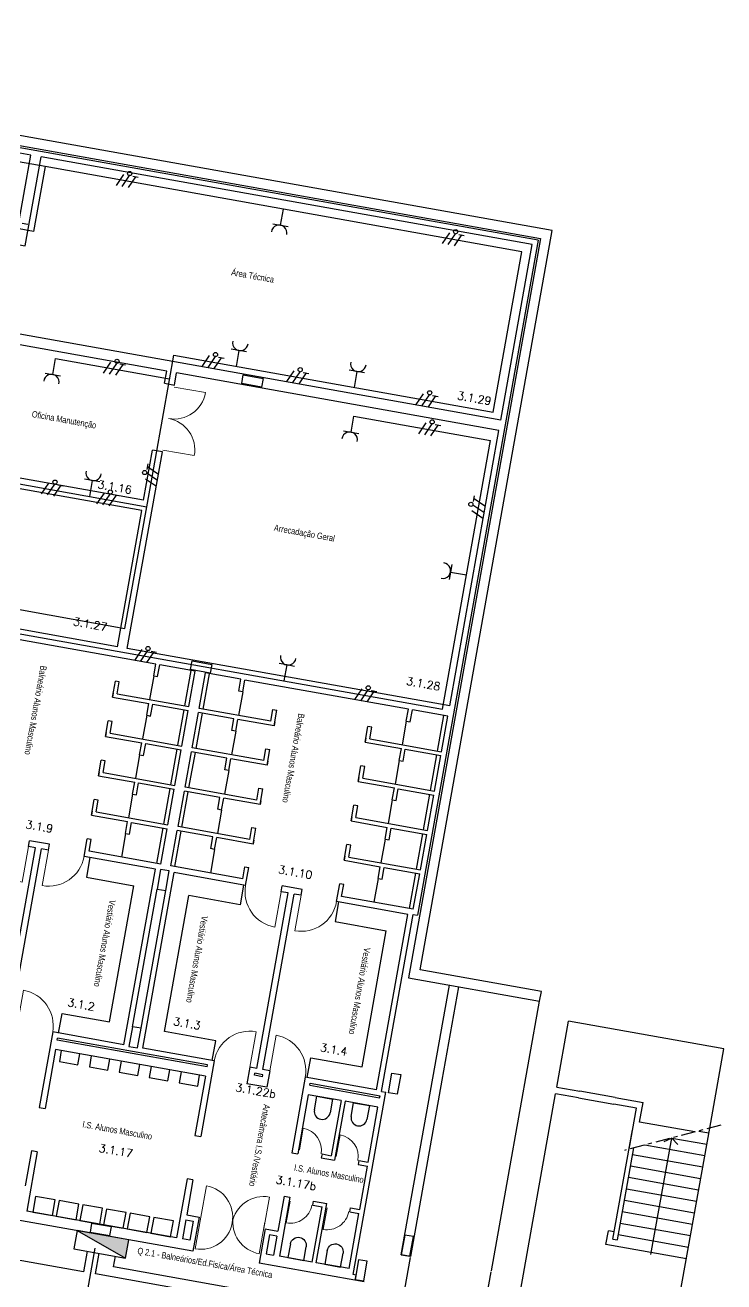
# Model space of a CAD drawing. Header units: millimetres. Extents: x -91023 to -90865, y -106382 to -106247.
# Drawn here: x -90969.31 to -90951.86, y -106278.87 to -106247.46 of the extents above; entities that cross this region are included whole.
import ezdxf

# ---------------------------------------------------------------- set-up
doc = ezdxf.new("R2010")
doc.units = ezdxf.units.MM
doc.header["$MEASUREMENT"] = 0
doc.linetypes.add('ACAD_ISO10W100', pattern=[18, 12, -3, 0, -3])
doc.layers.get('0').update_dxf_attribs({"color": 152, "lineweight": 0})
doc.layers.add('0-CIVIL', color=8, linetype='Continuous', lineweight=0)
doc.layers.add('LEGENDA', color=7, linetype='Continuous', lineweight=0)
for name, color, linetype in [('Desenho base', 7, 'Continuous'), ('Quadros', 90, 'Continuous'), ('Tomadas', 1, 'Continuous')]:
    doc.layers.add(name, color=color, linetype=linetype)
doc.styles.add('Legenda cotas', font='ARIALN.TTF', dxfattribs={"height": 0.16})
doc.styles.get("Standard").update_dxf_attribs({"font": 'simplex.shx'})

# ---------------------------------------------------------------- blocks, each defined once
blk = doc.blocks.new('LAVATORIO')
for p, q in [((-0.25, 0), (0.25, 0)), ((-0.25, -0.4), (-0.25, 0)), ((0.25, 0), (0.25, -0.4)), ((0.25, -0.4), (-0.25, -0.4))]:
    blk.add_line(p, q)
blk = doc.blocks.new('SANITA')
for p, q in [((-0.2, 0), (-0.2, 0.35)), ((0, 0.55), (0, 0.55)), ((0.2, 0.35), (0.2, 0)), ((0.2, 0), (-0.2, 0))]:
    blk.add_line(p, q)
for start, end in [(90, 180), (0, 90)]:
    blk.add_arc((0, 0.35), 0.2, start, end)
blk = doc.blocks.new('URINOL')
for p, q in [((-0.235, 0), (0.235, 0)), ((-0.235, -0.275), (-0.235, 0)), ((0.235, 0), (0.235, -0.275)), ((0.235, -0.275), (-0.235, -0.275))]:
    blk.add_line(p, q)
blk = doc.blocks.new('Bloco Porta')
at = {"layer": '0-CIVIL'}
blk.add_lwpolyline([(0, 0), (1, 0)], dxfattribs=at)
blk.add_arc((0, 0), 1, 0, 90, dxfattribs=at)

msp = doc.modelspace()

# ---------------------------------------------------------------- hatches: boundary and pattern name
at = {"layer": 'Quadros'}
h = msp.add_hatch(color=256, dxfattribs=at)
h.dxf.hatch_style = 1
h.paths.add_polyline_path([(-90966.723, -106277.821), (-90968.014, -106277.59), (-90966.804, -106278.275)])

# ---------------------------------------------------------------- linework, layer by layer
at = {"layer": 'Desenho base'}
for p, q in [((-90956.499, -106252.834), (-90972.284, -106250.015)), ((-90969.172, -106250.703), (-90972.179, -106250.165)), ((-90969.523, -106252.671), (-90969.172, -106250.703)), ((-90969.313, -106252.973), (-90968.916, -106250.748)), ((-90956.65, -106252.939), (-90968.916, -106250.748)), ((-90971.452, -106252.591), (-90969.313, -106252.973)), ((-90956.499, -106252.834), (-90959.512, -106269.707)), ((-90957.434, -106257.33), (-90956.65, -106252.939)), ((-90957.434, -106257.33), (-90971.132, -106254.883)), ((-90965.778, -106256.103), (-90970.617, -106255.239)), ((-90965.833, -106256.408), (-90965.778, -106256.103)), ((-90965.587, -106256.452), (-90965.532, -106256.147)), ((-90957.48, -106257.586), (-90965.532, -106256.147)), ((-90965.833, -106256.408), (-90965.587, -106256.452)), ((-90958.71, -106264.476), (-90957.48, -106257.586)), ((-90966.763, -106263.038), (-90965.886, -106258.126)), ((-90966.355, -106259.332), (-90966.132, -106258.082)), ((-90965.886, -106258.126), (-90966.132, -106258.082)), ((-90966.355, -106259.332), (-90971.233, -106258.461)), ((-90966.401, -106259.588), (-90971.8, -106258.624)), ((-90967.009, -106262.994), (-90966.401, -106259.588)), ((-90967.009, -106262.994), (-90974.24, -106261.703)), ((-90966.051, -106263.43), (-90970.136, -106262.7)), ((-90958.71, -106264.476), (-90966.763, -106263.038)), ((-90966.103, -106263.725), (-90966.051, -106263.43)), ((-90966.005, -106263.742), (-90965.952, -106263.447)), ((-90965.066, -106263.605), (-90965.952, -106263.447)), ((-90966.103, -106263.725), (-90966.209, -106264.316)), ((-90966.103, -106263.725), (-90966.005, -106263.742)), ((-90965.323, -106264.474), (-90965.165, -106263.588)), ((-90965.224, -106264.491), (-90965.066, -106263.605)), ((-90964.968, -106264.537), (-90964.81, -106263.651)), ((-90964.87, -106264.555), (-90964.712, -106263.669)), ((-90963.924, -106263.809), (-90964.81, -106263.651)), ((-90963.977, -106264.105), (-90963.924, -106263.809)), ((-90967.132, -106264.252), (-90967.062, -106263.858)), ((-90966.963, -106263.876), (-90967.062, -106263.858)), ((-90967.016, -106264.171), (-90966.963, -106263.876)), ((-90963.879, -106264.122), (-90963.984, -106264.713)), ((-90963.879, -106264.122), (-90963.977, -106264.105)), ((-90963.879, -106264.122), (-90963.826, -106263.827)), ((-90959.74, -106264.557), (-90963.826, -106263.827)), ((-90967.114, -106264.154), (-90967.132, -106264.252)), ((-90967.132, -106264.252), (-90966.226, -106264.414)), ((-90967.016, -106264.171), (-90965.224, -106264.491)), ((-90966.279, -106264.709), (-90966.226, -106264.414)), ((-90966.181, -106264.727), (-90966.128, -106264.432)), ((-90966.128, -106264.432), (-90965.242, -106264.59)), ((-90966.279, -106264.709), (-90966.385, -106265.3)), ((-90966.279, -106264.709), (-90966.181, -106264.727)), ((-90965.499, -106265.458), (-90965.34, -106264.572)), ((-90965.4, -106265.476), (-90965.242, -106264.59)), ((-90965.144, -106265.522), (-90964.986, -106264.636)), ((-90965.046, -106265.539), (-90964.888, -106264.653)), ((-90964.1, -106264.794), (-90964.986, -106264.636)), ((-90963.177, -106264.857), (-90964.968, -106264.537)), ((-90963.177, -106264.857), (-90963.124, -106264.562)), ((-90963.124, -106264.562), (-90963.026, -106264.579)), ((-90963.096, -106264.973), (-90963.026, -106264.579)), ((-90959.793, -106264.852), (-90959.74, -106264.557)), ((-90959.695, -106264.869), (-90959.642, -106264.574)), ((-90958.756, -106264.732), (-90959.642, -106264.574)), ((-90959.013, -106265.601), (-90958.854, -106264.715)), ((-90958.914, -106265.618), (-90958.756, -106264.732)), ((-90967.308, -106265.237), (-90967.238, -106264.843)), ((-90967.139, -106264.86), (-90967.238, -106264.843)), ((-90967.192, -106265.156), (-90967.139, -106264.86)), ((-90964.153, -106265.089), (-90964.1, -106264.794)), ((-90964.054, -106265.107), (-90964.002, -106264.811)), ((-90963.096, -106264.973), (-90964.002, -106264.811)), ((-90963.078, -106264.875), (-90963.096, -106264.973)), ((-90960.822, -106265.379), (-90960.752, -106264.985)), ((-90960.653, -106265.003), (-90960.752, -106264.985)), ((-90960.706, -106265.298), (-90960.653, -106265.003)), ((-90959.793, -106264.852), (-90959.899, -106265.443)), ((-90959.793, -106264.852), (-90959.695, -106264.869)), ((-90967.29, -106265.138), (-90967.308, -106265.237)), ((-90967.308, -106265.237), (-90966.402, -106265.398)), ((-90967.192, -106265.156), (-90965.4, -106265.476)), ((-90964.054, -106265.107), (-90964.16, -106265.697)), ((-90964.054, -106265.107), (-90964.153, -106265.089)), ((-90960.804, -106265.281), (-90960.822, -106265.379)), ((-90960.822, -106265.379), (-90959.916, -106265.541)), ((-90960.706, -106265.298), (-90958.914, -106265.618)), ((-90966.455, -106265.694), (-90966.56, -106266.284)), ((-90966.455, -106265.694), (-90966.402, -106265.398)), ((-90966.455, -106265.694), (-90966.357, -106265.711)), ((-90966.357, -106265.711), (-90966.304, -106265.416)), ((-90966.304, -106265.416), (-90965.418, -106265.574)), ((-90965.674, -106266.443), (-90965.516, -106265.557)), ((-90965.576, -106266.46), (-90965.418, -106265.574)), ((-90965.32, -106266.506), (-90965.162, -106265.62)), ((-90965.222, -106266.524), (-90965.063, -106265.638)), ((-90964.276, -106265.778), (-90965.162, -106265.62)), ((-90963.353, -106265.842), (-90965.144, -106265.522)), ((-90963.353, -106265.842), (-90963.3, -106265.546)), ((-90963.3, -106265.546), (-90963.201, -106265.564)), ((-90963.272, -106265.958), (-90963.201, -106265.564)), ((-90959.969, -106265.836), (-90959.916, -106265.541)), ((-90959.871, -106265.854), (-90959.818, -106265.559)), ((-90959.818, -106265.559), (-90958.932, -106265.717)), ((-90959.189, -106266.585), (-90959.03, -106265.699)), ((-90967.484, -106266.221), (-90967.413, -106265.827)), ((-90967.315, -106265.845), (-90967.413, -106265.827)), ((-90967.368, -106266.14), (-90967.315, -106265.845)), ((-90964.329, -106266.074), (-90964.276, -106265.778)), ((-90964.23, -106266.091), (-90964.177, -106265.796)), ((-90963.272, -106265.958), (-90964.177, -106265.796)), ((-90963.254, -106265.859), (-90963.272, -106265.958)), ((-90960.998, -106266.364), (-90960.927, -106265.97)), ((-90960.829, -106265.987), (-90960.927, -106265.97)), ((-90960.882, -106266.283), (-90960.829, -106265.987)), ((-90959.969, -106265.836), (-90960.075, -106266.427)), ((-90959.969, -106265.836), (-90959.871, -106265.854)), ((-90959.09, -106266.603), (-90958.932, -106265.717)), ((-90967.466, -106266.123), (-90967.484, -106266.221)), ((-90967.484, -106266.221), (-90966.578, -106266.383)), ((-90967.368, -106266.14), (-90965.576, -106266.46)), ((-90964.23, -106266.091), (-90964.336, -106266.682)), ((-90964.23, -106266.091), (-90964.329, -106266.074)), ((-90960.98, -106266.265), (-90960.998, -106266.364)), ((-90960.882, -106266.283), (-90959.09, -106266.603)), ((-90966.631, -106266.678), (-90966.578, -106266.383)), ((-90966.532, -106266.696), (-90966.48, -106266.4)), ((-90966.48, -106266.4), (-90965.594, -106266.559)), ((-90965.85, -106267.427), (-90965.692, -106266.541)), ((-90965.752, -106267.445), (-90965.594, -106266.559)), ((-90965.496, -106267.49), (-90965.338, -106266.604)), ((-90965.397, -106267.508), (-90965.239, -106266.622)), ((-90964.452, -106266.763), (-90965.338, -106266.604)), ((-90963.528, -106266.826), (-90965.32, -106266.506)), ((-90963.528, -106266.826), (-90963.476, -106266.531)), ((-90963.476, -106266.531), (-90963.377, -106266.548)), ((-90963.448, -106266.942), (-90963.377, -106266.548)), ((-90960.998, -106266.364), (-90960.092, -106266.525)), ((-90960.145, -106266.821), (-90960.092, -106266.525)), ((-90960.046, -106266.838), (-90959.994, -106266.543)), ((-90959.994, -106266.543), (-90959.108, -106266.701)), ((-90967.66, -106267.205), (-90967.589, -106266.812)), ((-90967.491, -106266.829), (-90967.589, -106266.812)), ((-90967.544, -106267.125), (-90967.491, -106266.829)), ((-90966.631, -106266.678), (-90966.736, -106267.269)), ((-90966.631, -106266.678), (-90966.532, -106266.696)), ((-90964.504, -106267.058), (-90964.452, -106266.763)), ((-90964.406, -106267.076), (-90964.353, -106266.78)), ((-90963.448, -106266.942), (-90964.353, -106266.78)), ((-90963.43, -106266.844), (-90963.448, -106266.942)), ((-90961.174, -106267.348), (-90961.103, -106266.954)), ((-90961.005, -106266.972), (-90961.103, -106266.954)), ((-90960.145, -106266.821), (-90960.25, -106267.411)), ((-90960.145, -106266.821), (-90960.046, -106266.838)), ((-90959.364, -106267.57), (-90959.206, -106266.684)), ((-90959.266, -106267.587), (-90959.108, -106266.701)), ((-90967.642, -106267.107), (-90967.66, -106267.205)), ((-90967.66, -106267.205), (-90966.754, -106267.367)), ((-90967.544, -106267.125), (-90965.752, -106267.445)), ((-90964.406, -106267.076), (-90964.511, -106267.666)), ((-90964.406, -106267.076), (-90964.504, -106267.058)), ((-90961.156, -106267.25), (-90961.174, -106267.348)), ((-90961.058, -106267.267), (-90961.005, -106266.972)), ((-90961.058, -106267.267), (-90959.266, -106267.587)), ((-90966.807, -106267.663), (-90966.754, -106267.367)), ((-90966.708, -106267.68), (-90966.655, -106267.385)), ((-90966.655, -106267.385), (-90965.769, -106267.543)), ((-90966.026, -106268.411), (-90965.868, -106267.525)), ((-90965.928, -106268.429), (-90965.769, -106267.543)), ((-90965.672, -106268.475), (-90965.514, -106267.589)), ((-90964.628, -106267.747), (-90965.514, -106267.589)), ((-90963.704, -106267.81), (-90965.496, -106267.49)), ((-90963.704, -106267.81), (-90963.652, -106267.515)), ((-90963.652, -106267.515), (-90963.553, -106267.533)), ((-90963.623, -106267.926), (-90963.553, -106267.533)), ((-90961.174, -106267.348), (-90960.268, -106267.51)), ((-90960.321, -106267.805), (-90960.268, -106267.51)), ((-90960.222, -106267.823), (-90960.169, -106267.527)), ((-90960.169, -106267.527), (-90959.283, -106267.686)), ((-90969.232, -106267.991), (-90969.206, -106267.844)), ((-90968.704, -106267.933), (-90969.206, -106267.844)), ((-90967.844, -106268.239), (-90967.765, -106267.796)), ((-90967.667, -106267.814), (-90967.765, -106267.796)), ((-90967.719, -106268.109), (-90967.667, -106267.814)), ((-90966.807, -106267.663), (-90966.912, -106268.253)), ((-90966.807, -106267.663), (-90966.708, -106267.68)), ((-90965.573, -106268.492), (-90965.415, -106267.606)), ((-90964.68, -106268.042), (-90964.628, -106267.747)), ((-90964.582, -106268.06), (-90964.529, -106267.765)), ((-90963.623, -106267.926), (-90964.529, -106267.765)), ((-90963.606, -106267.828), (-90963.623, -106267.926)), ((-90960.321, -106267.805), (-90960.426, -106268.396)), ((-90960.321, -106267.805), (-90960.222, -106267.823)), ((-90959.54, -106268.554), (-90959.382, -106267.668)), ((-90959.442, -106268.572), (-90959.283, -106267.686)), ((-90969.838, -106272.408), (-90969.055, -106268.023)), ((-90969.691, -106272.435), (-90968.907, -106268.049)), ((-90969.055, -106268.023), (-90969.232, -106267.991)), ((-90968.73, -106268.081), (-90968.907, -106268.049)), ((-90968.73, -106268.081), (-90968.704, -106267.933)), ((-90965.928, -106268.429), (-90967.719, -106268.109)), ((-90964.582, -106268.06), (-90964.687, -106268.651)), ((-90964.582, -106268.06), (-90964.68, -106268.042)), ((-90961.349, -106268.333), (-90961.279, -106267.939)), ((-90961.181, -106267.956), (-90961.279, -106267.939)), ((-90961.233, -106268.252), (-90961.181, -106267.956)), ((-90966.062, -106268.557), (-90967.844, -106268.239)), ((-90967.696, -106268.266), (-90967.784, -106268.758)), ((-90963.88, -106268.795), (-90965.672, -106268.475)), ((-90963.88, -106268.795), (-90963.827, -106268.499)), ((-90963.827, -106268.499), (-90963.729, -106268.517)), ((-90963.808, -106268.96), (-90963.729, -106268.517)), ((-90961.332, -106268.234), (-90961.349, -106268.333)), ((-90961.349, -106268.333), (-90960.444, -106268.494)), ((-90961.233, -106268.252), (-90959.442, -106268.572)), ((-90960.496, -106268.79), (-90960.444, -106268.494)), ((-90960.398, -106268.807), (-90960.345, -106268.512)), ((-90960.345, -106268.512), (-90959.459, -106268.67)), ((-90967.784, -106268.758), (-90966.603, -106268.969)), ((-90966.846, -106272.943), (-90966.062, -106268.557)), ((-90966.373, -106273.027), (-90965.59, -106268.642)), ((-90963.808, -106268.96), (-90965.59, -106268.642)), ((-90960.496, -106268.79), (-90960.602, -106269.38)), ((-90960.496, -106268.79), (-90960.398, -106268.807)), ((-90959.716, -106269.538), (-90959.558, -106268.653)), ((-90959.618, -106269.556), (-90959.459, -106268.67)), ((-90967.211, -106272.37), (-90966.603, -106268.969)), ((-90966.633, -106272.493), (-90966.019, -106269.053)), ((-90966.417, -106272.532), (-90965.802, -106269.091)), ((-90963.857, -106268.951), (-90963.945, -106269.443)), ((-90963.528, -106273.536), (-90962.745, -106269.15)), ((-90962.922, -106269.118), (-90962.896, -106268.971)), ((-90962.745, -106269.15), (-90962.922, -106269.118)), ((-90962.394, -106269.06), (-90962.896, -106268.971)), ((-90962.42, -106269.208), (-90962.394, -106269.06)), ((-90961.534, -106269.366), (-90961.455, -106268.923)), ((-90961.356, -106268.941), (-90961.455, -106268.923)), ((-90961.409, -106269.236), (-90961.356, -106268.941)), ((-90965.832, -106272.616), (-90965.225, -106269.215)), ((-90963.945, -106269.443), (-90965.225, -106269.215)), ((-90963.38, -106273.562), (-90962.597, -106269.176)), ((-90962.42, -106269.208), (-90962.597, -106269.176)), ((-90961.485, -106269.375), (-90961.573, -106269.867)), ((-90959.752, -106269.684), (-90961.534, -106269.366)), ((-90959.618, -106269.556), (-90961.409, -106269.236)), ((-90960.535, -106274.07), (-90959.752, -106269.684)), ((-90960.411, -106274.113), (-90959.621, -106269.688)), ((-90959.621, -106269.688), (-90959.512, -106269.707)), ((-90961.573, -106269.867), (-90960.293, -106270.096)), ((-90960.9, -106273.497), (-90960.293, -106270.096)), ((-90959.921, -106278.192), (-90958.717, -106271.454)), ((-90958.898, -106273.829), (-90958.481, -106271.496)), ((-90957.24, -106276.208), (-90956.463, -106271.857)), ((-90968.48, -106272.651), (-90968.392, -106272.159)), ((-90968.392, -106272.159), (-90967.211, -106272.37)), ((-90964.553, -106272.845), (-90965.832, -106272.616)), ((-90956.033, -106274.001), (-90955.74, -106272.357)), ((-90956.033, -106274.001), (-90955.74, -106272.357)), ((-90951.861, -106273.049), (-90955.74, -106272.357)), ((-90968.627, -106272.625), (-90968.965, -106274.515)), ((-90966.846, -106272.943), (-90968.627, -106272.625)), ((-90968.511, -106272.828), (-90968.503, -106272.779)), ((-90964.771, -106273.496), (-90968.511, -106272.828)), ((-90964.762, -106273.447), (-90968.503, -106272.779)), ((-90964.641, -106273.337), (-90964.553, -106272.845)), ((-90968.554, -106273.065), (-90968.817, -106274.541)), ((-90964.813, -106273.733), (-90968.554, -106273.065)), ((-90964.591, -106273.346), (-90966.373, -106273.027)), ((-90952.215, -106275.029), (-90951.861, -106273.049)), ((-90964.591, -106273.346), (-90964.929, -106275.236)), ((-90964.771, -106273.496), (-90964.762, -106273.447)), ((-90963.705, -106273.504), (-90963.779, -106273.917)), ((-90963.528, -106273.536), (-90963.705, -106273.504)), ((-90963.203, -106273.594), (-90963.38, -106273.562)), ((-90962.268, -106273.761), (-90962.18, -106273.268)), ((-90962.18, -106273.268), (-90960.9, -106273.497)), ((-90964.813, -106273.733), (-90965.077, -106275.209)), ((-90963.589, -106273.707), (-90963.581, -106273.658)), ((-90963.383, -106273.744), (-90963.589, -106273.707)), ((-90963.374, -106273.695), (-90963.581, -106273.658)), ((-90963.383, -106273.744), (-90963.374, -106273.695)), ((-90963.203, -106273.594), (-90963.277, -106274.007)), ((-90962.317, -106273.752), (-90962.655, -106275.642)), ((-90960.535, -106274.07), (-90962.317, -106273.752)), ((-90959.684, -106278.235), (-90958.898, -106273.829)), ((-90963.277, -106274.007), (-90963.779, -106273.917)), ((-90962.201, -106273.955), (-90962.192, -106273.906)), ((-90962.201, -106273.955), (-90960.459, -106274.267)), ((-90962.192, -106273.906), (-90960.45, -106274.217)), ((-90961.117, -106278.69), (-90960.303, -106274.132)), ((-90960.411, -106274.113), (-90960.303, -106274.132)), ((-90957.072, -106279.818), (-90956.063, -106274.168)), ((-90957.072, -106279.818), (-90956.063, -106274.168)), ((-90955.492, -106274.27), (-90956.063, -106274.168)), ((-90955.492, -106274.27), (-90956.063, -106274.168)), ((-90956.033, -106274.001), (-90955.462, -106274.103)), ((-90956.033, -106274.001), (-90955.462, -106274.103)), ((-90962.243, -106274.192), (-90962.507, -106275.668)), ((-90961.421, -106274.338), (-90962.243, -106274.192)), ((-90961.421, -106274.338), (-90961.668, -106275.717)), ((-90961.323, -106274.356), (-90961.587, -106275.833)), ((-90960.501, -106274.503), (-90961.323, -106274.356)), ((-90960.747, -106275.881), (-90960.501, -106274.503)), ((-90960.459, -106274.267), (-90960.45, -106274.217)), ((-90954.045, -106274.528), (-90954.606, -106274.428)), ((-90954.576, -106274.261), (-90953.877, -106274.386)), ((-90953.965, -106274.878), (-90953.877, -106274.386)), ((-90968.965, -106274.515), (-90968.817, -106274.541)), ((-90954.228, -106275.553), (-90954.045, -106274.528)), ((-90954.63, -106277.802), (-90954.142, -106275.071)), ((-90952.582, -106275.125), (-90953.965, -106274.878)), ((-90953.192, -106280.501), (-90952.215, -106275.029)), ((-90952.489, -106275.101), (-90952.235, -106275.146)), ((-90965.077, -106275.209), (-90964.929, -106275.236)), ((-90953.163, -106275.276), (-90953.357, -106275.372)), ((-90953.163, -106275.276), (-90953.014, -106275.434)), ((-90953.163, -106275.276), (-90952.287, -106275.432)), ((-90969.158, -106275.598), (-90969.315, -106276.474)), ((-90969.011, -106275.624), (-90969.274, -106277.101)), ((-90969.011, -106275.624), (-90969.158, -106275.598)), ((-90962.655, -106275.642), (-90962.507, -106275.668)), ((-90961.899, -106275.675), (-90961.917, -106275.774)), ((-90961.899, -106275.675), (-90961.668, -106275.717)), ((-90954.521, -106277.821), (-90954.111, -106275.523)), ((-90952.389, -106276.005), (-90954.141, -106275.692)), ((-90952.338, -106275.719), (-90953.836, -106275.451)), ((-90961.917, -106275.774), (-90961.587, -106275.833)), ((-90960.979, -106275.84), (-90960.996, -106275.938)), ((-90960.996, -106275.938), (-90960.765, -106275.979)), ((-90960.979, -106275.84), (-90960.747, -106275.881)), ((-90960.958, -106277.062), (-90960.765, -106275.979)), ((-90952.44, -106276.292), (-90954.192, -106275.979)), ((-90965.27, -106276.292), (-90965.534, -106277.769)), ((-90965.122, -106276.319), (-90965.279, -106277.195)), ((-90965.122, -106276.319), (-90965.27, -106276.292)), ((-90957.666, -106278.595), (-90957.24, -106276.208)), ((-90952.491, -106276.578), (-90954.243, -106276.265)), ((-90952.542, -106276.864), (-90954.295, -106276.551)), ((-90962.848, -106276.725), (-90963.005, -106277.601)), ((-90962.701, -106276.751), (-90962.964, -106278.228)), ((-90962.848, -106276.725), (-90962.701, -106276.751)), ((-90962.142, -106278.375), (-90961.896, -106276.996)), ((-90962.128, -106276.955), (-90962.11, -106276.857)), ((-90962.128, -106276.955), (-90961.896, -106276.996)), ((-90962.11, -106276.857), (-90961.78, -106276.915)), ((-90962.044, -106278.392), (-90961.78, -106276.915)), ((-90952.593, -106277.151), (-90954.346, -106276.838)), ((-90965.122, -106278.107), (-90969.778, -106277.275)), ((-90965.534, -106277.769), (-90969.274, -106277.101)), ((-90965.302, -106277.323), (-90965.386, -106277.795)), ((-90965.302, -106277.323), (-90965.12, -106277.355)), ((-90965.302, -106277.323), (-90965.302, -106277.323)), ((-90965.279, -106277.195), (-90964.969, -106277.25)), ((-90964.969, -106277.25), (-90965.122, -106278.107)), ((-90961.222, -106278.539), (-90960.976, -106277.161)), ((-90961.207, -106277.119), (-90961.19, -106277.021)), ((-90961.207, -106277.119), (-90960.976, -106277.161)), ((-90961.19, -106277.021), (-90960.958, -106277.062)), ((-90952.645, -106277.437), (-90954.397, -106277.124)), ((-90965.12, -106277.355), (-90965.204, -106277.828)), ((-90963.315, -106277.545), (-90963.468, -106278.402)), ((-90963.315, -106277.545), (-90963.005, -106277.601)), ((-90954.806, -106277.938), (-90954.745, -106277.593)), ((-90954.597, -106277.619), (-90954.745, -106277.593)), ((-90952.696, -106277.724), (-90954.448, -106277.411)), ((-90965.204, -106277.828), (-90965.386, -106277.795)), ((-90963.21, -106277.696), (-90963.294, -106278.169)), ((-90963.028, -106277.729), (-90963.21, -106277.696)), ((-90963.028, -106277.729), (-90963.112, -106278.201)), ((-90963.028, -106277.729), (-90963.028, -106277.729)), ((-90952.798, -106278.296), (-90954.806, -106277.938)), ((-90954.63, -106277.802), (-90954.521, -106277.821)), ((-90952.747, -106278.01), (-90954.499, -106277.697)), ((-90963.294, -106278.169), (-90963.112, -106278.201)), ((-90962.142, -106278.375), (-90962.964, -106278.228)), ((-90959.684, -106278.235), (-90959.921, -106278.192)), ((-90959.83, -106279.052), (-90959.69, -106278.264)), ((-90959.83, -106279.052), (-90959.69, -106278.264)), ((-90960.844, -106278.87), (-90963.468, -106278.402)), ((-90961.222, -106278.539), (-90962.044, -106278.392)), ((-90961.053, -106278.701), (-90961.117, -106278.69)), ((-90961.053, -106278.701), (-90961.076, -106278.829)), ((-90957.812, -106279.412), (-90957.672, -106278.624)), ((-90957.812, -106279.412), (-90957.672, -106278.624))]:
    msp.add_line(p, q, dxfattribs=at)
for points in [[(-90972.574, -106251.466), (-90972.305, -106249.96), (-90956.441, -106252.793), (-90959.741, -106271.271), (-90956.463, -106271.857), (-90956.419, -106271.61), (-90959.451, -106271.069), (-90956.151, -106252.591), (-90972.261, -106249.714), (-90971.865, -106247.5), (-90972.112, -106247.456), (-90972.82, -106251.422)], [(-90954.576, -106274.261), (-90955.462, -106274.103)], [(-90955.492, -106274.27), (-90954.606, -106274.428)], [(-90953.682, -106278.184), (-90953.163, -106275.276)]]:
    msp.add_lwpolyline(points, dxfattribs=at)
for points in [[(-90963.866, -106256.201), (-90963.373, -106256.289), (-90963.412, -106256.506), (-90963.904, -106256.418)], [(-90965.181, -106263.565), (-90965.142, -106263.348), (-90964.65, -106263.436), (-90964.689, -106263.653)], [(-90966.019, -106269.053), (-90965.802, -106269.091), (-90965.714, -106268.599), (-90965.931, -106268.561)], [(-90966.721, -106272.986), (-90966.505, -106273.024), (-90966.417, -106272.532), (-90966.633, -106272.493)], [(-90960.239, -106274.143), (-90960.151, -106273.651), (-90959.934, -106273.69), (-90960.022, -106274.182)], [(-90967.2, -106277.715), (-90967.162, -106277.498), (-90967.654, -106277.41), (-90967.692, -106277.627)], [(-90959.921, -106278.192), (-90959.704, -106278.231), (-90959.616, -106277.739), (-90959.833, -106277.7)], [(-90961.072, -106278.809), (-90960.856, -106278.848), (-90960.768, -106278.356), (-90960.984, -106278.317)]]:
    msp.add_lwpolyline(points, close=True, dxfattribs=at)
at = {"layer": 'Desenho base', "linetype": 'ACAD_ISO10W100', "ltscale": 0.03}
msp.add_lwpolyline([(-90951.938, -106274.957), (-90954.346, -106275.584)], dxfattribs=at)
at = {"layer": 'Quadros'}
for p, q in [((-90967.855, -106278.62), (-90976.572, -106277.063)), ((-90968.014, -106277.59), (-90966.804, -106278.275)), ((-90967.763, -106278.103), (-90967.855, -106278.62)), ((-90967.555, -106278.674), (-90967.463, -106278.157)), ((-90967.104, -106278.498), (-90967.056, -106278.229)), ((-90959.644, -106279.831), (-90967.104, -106278.498)), ((-90956.759, -106280.602), (-90967.555, -106278.674))]:
    msp.add_line(p, q, dxfattribs=at)
msp.add_lwpolyline([(-90966.723, -106277.821), (-90968.014, -106277.59), (-90968.095, -106278.044), (-90966.804, -106278.275)], close=True, dxfattribs=at)
at = {"layer": 'Tomadas'}
for p, q in [((-90968.818, -106250.992), (-90970.46, -106250.699)), ((-90968.818, -106250.992), (-90969.107, -106252.611)), ((-90956.91, -106253.119), (-90968.818, -106250.992)), ((-90968.818, -106250.992), (-90968.818, -106250.992)), ((-90962.935, -106252.456), (-90962.864, -106252.056)), ((-90969.107, -106252.611), (-90970.313, -106252.396)), ((-90963.126, -106252.422), (-90962.935, -106252.456)), ((-90962.935, -106252.456), (-90962.745, -106252.49)), ((-90957.627, -106257.134), (-90956.91, -106253.119)), ((-90963.974, -106255.588), (-90964.165, -106255.554)), ((-90963.974, -106255.588), (-90964.046, -106255.988)), ((-90963.783, -106255.622), (-90963.974, -106255.588)), ((-90968.626, -106256.19), (-90968.555, -106255.79)), ((-90968.555, -106255.79), (-90965.988, -106256.249)), ((-90965.711, -106256.321), (-90965.602, -106255.71)), ((-90965.602, -106255.71), (-90957.627, -106257.134)), ((-90968.817, -106256.156), (-90968.626, -106256.19)), ((-90968.626, -106256.19), (-90968.436, -106256.225)), ((-90965.988, -106256.249), (-90965.707, -106256.299)), ((-90961.026, -106256.114), (-90961.217, -106256.08)), ((-90961.026, -106256.114), (-90961.097, -106256.514)), ((-90960.835, -106256.148), (-90961.026, -106256.114)), ((-90961.174, -106257.629), (-90961.102, -106257.229)), ((-90961.102, -106257.229), (-90957.69, -106257.839)), ((-90961.365, -106257.595), (-90961.174, -106257.629)), ((-90961.174, -106257.629), (-90960.983, -106257.663)), ((-90958.89, -106264.558), (-90957.69, -106257.839)), ((-90966.277, -106259.494), (-90966.062, -106258.287)), ((-90969.737, -106258.876), (-90966.277, -106259.494)), ((-90967.639, -106258.838), (-90967.83, -106258.804)), ((-90967.639, -106258.838), (-90967.711, -106259.238)), ((-90967.449, -106258.872), (-90967.639, -106258.838)), ((-90966.821, -106262.537), (-90966.277, -106259.494)), ((-90966.277, -106259.494), (-90966.277, -106259.494)), ((-90958.656, -106260.936), (-90958.69, -106261.127)), ((-90974.191, -106261.221), (-90966.821, -106262.537)), ((-90958.69, -106261.127), (-90958.724, -106261.318)), ((-90958.69, -106261.127), (-90958.29, -106261.198)), ((-90974.099, -106261.842), (-90958.89, -106264.558)), ((-90962.778, -106263.451), (-90962.969, -106263.417)), ((-90962.778, -106263.451), (-90962.849, -106263.851)), ((-90962.587, -106263.485), (-90962.778, -106263.451)), ((-90967.571, -106278.025), (-90967.817, -106279.403))]:
    msp.add_line(p, q, dxfattribs=at)
at = {"layer": 'Tomadas', "linetype": 'ByBlock'}
for p, q in [((-90966.862, -106251.19), (-90967.045, -106251.461)), ((-90966.713, -106251.217), (-90966.897, -106251.487)), ((-90966.559, -106251.244), (-90966.743, -106251.515)), ((-90966.629, -106251.232), (-90966.489, -106251.257)), ((-90969.386, -106252.41), (-90969.246, -106252.435)), ((-90958.717, -106252.645), (-90958.901, -106252.915)), ((-90958.569, -106252.672), (-90958.752, -106252.942)), ((-90958.415, -106252.699), (-90958.598, -106252.969)), ((-90958.485, -106252.687), (-90958.345, -106252.712)), ((-90967.18, -106255.885), (-90967.363, -106256.155)), ((-90967.031, -106255.911), (-90967.215, -106256.181)), ((-90966.877, -106255.939), (-90967.06, -106256.209)), ((-90966.947, -106255.926), (-90966.807, -106255.951)), ((-90964.717, -106255.716), (-90964.9, -106255.986)), ((-90964.569, -106255.743), (-90964.752, -106256.013)), ((-90964.415, -106255.77), (-90964.598, -106256.041)), ((-90964.484, -106255.758), (-90964.345, -106255.783)), ((-90962.601, -106256.094), (-90962.784, -106256.364)), ((-90962.452, -106256.121), (-90962.636, -106256.391)), ((-90962.298, -106256.148), (-90962.482, -106256.419)), ((-90962.368, -106256.136), (-90962.228, -106256.161)), ((-90959.369, -106256.672), (-90959.552, -106256.942)), ((-90959.221, -106256.698), (-90959.404, -106256.968)), ((-90959.066, -106256.726), (-90959.25, -106256.996)), ((-90959.136, -106256.713), (-90958.997, -106256.738)), ((-90959.304, -106257.399), (-90959.488, -106257.669)), ((-90959.156, -106257.425), (-90959.339, -106257.695)), ((-90959.002, -106257.453), (-90959.185, -106257.723)), ((-90959.072, -106257.44), (-90958.932, -106257.465)), ((-90966.263, -106258.566), (-90966.238, -106258.426)), ((-90966.278, -106258.65), (-90966.008, -106258.834)), ((-90966.251, -106258.496), (-90965.981, -106258.68)), ((-90968.728, -106258.905), (-90968.911, -106259.175)), ((-90968.579, -106258.931), (-90968.763, -106259.201)), ((-90968.425, -106258.959), (-90968.608, -106259.229)), ((-90968.495, -106258.946), (-90968.355, -106258.971)), ((-90966.305, -106258.799), (-90966.035, -106258.982)), ((-90967.345, -106259.152), (-90967.529, -106259.422)), ((-90967.197, -106259.178), (-90967.38, -106259.448)), ((-90967.043, -106259.206), (-90967.226, -106259.476)), ((-90967.113, -106259.193), (-90966.973, -106259.218)), ((-90958.113, -106259.361), (-90958.088, -106259.221)), ((-90958.101, -106259.291), (-90957.831, -106259.474)), ((-90958.155, -106259.593), (-90957.885, -106259.777)), ((-90958.128, -106259.445), (-90957.858, -106259.628)), ((-90966.403, -106263.065), (-90966.586, -106263.335)), ((-90966.255, -106263.091), (-90966.438, -106263.361)), ((-90966.1, -106263.119), (-90966.284, -106263.389)), ((-90966.17, -106263.106), (-90966.031, -106263.131)), ((-90960.901, -106264.047), (-90961.084, -106264.317)), ((-90960.753, -106264.074), (-90960.936, -106264.344)), ((-90960.599, -106264.101), (-90960.782, -106264.371)), ((-90960.668, -106264.089), (-90960.529, -106264.114))]:
    msp.add_line(p, q, dxfattribs=at)
at = {"layer": 'Tomadas', "linetype": 'ByBlock', "ltscale": 0.025}
msp.add_line((-90966.062, -106258.287), (-90965.711, -106256.321), dxfattribs=at)
at = {"layer": 'Tomadas', "linetype": 'ByBlock'}
for centre in [(-90966.704, -106251.166), (-90958.56, -106252.62), (-90964.56, -106255.691), (-90967.022, -106255.86), (-90962.443, -106256.069), (-90959.211, -106256.647), (-90959.147, -106257.374), (-90966.33, -106258.641), (-90968.57, -106258.88), (-90967.188, -106259.127), (-90958.18, -106259.436), (-90966.245, -106263.04), (-90960.744, -106264.022)]:
    msp.add_circle(centre, 0.0522, dxfattribs=at)
at = {"layer": 'Tomadas'}
for centre, start, end in [((-90962.97, -106252.647), 347.1494, 172.5976), ((-90963.94, -106255.397), 167.1494, 352.5976), ((-90960.992, -106255.923), 167.1494, 352.5976), ((-90968.66, -106256.381), 347.1494, 172.5976), ((-90961.208, -106257.82), 347.1494, 172.5976), ((-90967.605, -106258.647), 167.1494, 352.5976), ((-90958.881, -106261.093), 257.1494, 82.5976), ((-90962.744, -106263.26), 167.1494, 352.5976)]:
    msp.add_arc(centre, 0.194, start, end, dxfattribs=at)

# ---------------------------------------------------------------- block references
at = {"layer": 'Desenho base'}
for p, xscale, yscale, zscale, rotation in [((-90965.595, -106256.502), -0.8000000000575672, 0.8000000000465661, 0.8000000000487268, 169.8734931205277), ((-90965.877, -106258.077), 0.8000000000493852, 0.80000000007567, 0.8000000000493852, 349.8734931119535), ((-90969.232, -106267.991), -0.8999999999730617, 0.8999999999941792, 0.8999999999720157, 79.87349310842752), ((-90968.73, -106268.081), 0.8999999999679447, 0.8999999999941792, 0.8999999999720157, 259.8734931102515), ((-90962.922, -106269.118), -0.8999999999730617, 0.8999999999941792, 0.8999999999720157, 79.87349310842752), ((-90962.42, -106269.208), 0.8999999999679447, 0.8999999999941792, 0.8999999999720157, 259.8734931102515), ((-90969.513, -106272.467), -0.8999999999669185, 0.8999999999650754, 0.8999999999720157, 259.8734931158862), ((-90963.705, -106273.504), 0.8999999999618014, 0.8999999999650754, 0.8999999999720157, 79.87349311771014), ((-90963.203, -106273.594), -0.8999999999669185, 0.8999999999650754, 0.8999999999720157, 259.8734931158862), ((-90962.465, -106275.574), -0.5508239925956188, 0.5508239926130045, 0.5508239926082147, 259.8734931209096), ((-90961.545, -106275.739), -0.5508239925956188, 0.5508239926130045, 0.5508239926082147, 259.8734931209096), ((-90964.929, -106277.257), -0.7999999999583167, 0.7999999999883585, 0.7999999999587536, 259.8734931129059), ((-90963.354, -106277.538), 0.7999999999583167, 0.7999999999883585, 0.7999999999583167, 79.87349311290596), ((-90962.694, -106276.854), 0.5508239925956188, 0.5508239926421084, 0.5508239926082147, 259.8734931209096), ((-90964.929, -106277.257), 0.7999999999624078, 0.7999999999883585, 0.7999999999587536, 259.873493117193), ((-90963.326, -106277.381), -0.7999999999675249, 0.7999999999883585, 0.7999999999587536, 79.87349311514112), ((-90961.773, -106277.018), 0.5508239925956188, 0.5508239926421084, 0.5508239926082147, 259.8734931209096)]:
    msp.add_blockref('Bloco Porta', p, dxfattribs=dict(at, xscale=xscale, yscale=yscale, zscale=zscale, rotation=rotation))
at = {"layer": 'Desenho base', "xscale": -1}
for name, p, rotation in [('URINOL', (-90968.18, -106273.131), 349.8734931169226), ('URINOL', (-90967.431, -106273.265), 349.8734931169226), ('URINOL', (-90966.683, -106273.399), 349.8734931169226), ('URINOL', (-90965.935, -106273.532), 349.8734931169226), ('URINOL', (-90965.187, -106273.666), 349.8734931169226), ('LAVATORIO', (-90968.881, -106277.171), 169.8734931132428), ('LAVATORIO', (-90968.29, -106277.277), 169.8734931132428), ('LAVATORIO', (-90967.699, -106277.382), 169.8734931132428), ('LAVATORIO', (-90967.109, -106277.488), 169.8734931132428), ('LAVATORIO', (-90966.518, -106277.593), 169.8734931132428), ('LAVATORIO', (-90965.927, -106277.698), 169.8734931132428), ('SANITA', (-90962.553, -106278.301), 349.8734931169226), ('SANITA', (-90961.633, -106278.466), 349.8734931169226)]:
    msp.add_blockref(name, p, dxfattribs=dict(at, rotation=rotation))
at = {"layer": 'Desenho base', "rotation": 169.8734931162039}
for p in [(-90961.832, -106274.265), (-90960.912, -106274.429)]:
    msp.add_blockref('SANITA', p, dxfattribs=at)

# ---------------------------------------------------------------- texts
at = {"layer": 'Desenho base', "char_height": 0.2, "rotation": 349.8735}
for s, insert, width, attachment_point in [('3.1.29', (-90958.497, -106256.61), 1.10603, 1), ('3.1.16', (-90967.481, -106258.831), 1.10603, 1), ('3.1.27', (-90968.093, -106262.259), 1.10603, 1), ('3.1.28', (-90959.771, -106263.745), 1.10603, 1), ('3.1.9', (-90969.279, -106267.331), 1.10603, 1), ('3.1.10', (-90962.969, -106268.458), 1.10603, 1), ('3.1.2', (-90967.897, -106271.84), 1, 2), ('3.1.3', (-90965.254, -106272.312), 1, 2), ('3.1.4', (-90961.587, -106272.967), 1, 2), ('3.1.22b', (-90964.038, -106273.906), 1.10603, 1), ('3.1.17', (-90967.454, -106275.42), 1.10603, 1), ('3.1.17b', (-90962.027, -106276.39), 1.10603, 3)]:
    msp.add_mtext(s, dxfattribs=dict(at, insert=insert, width=width, attachment_point=attachment_point))
at = {"layer": 'LEGENDA', "style": 'Legenda cotas'}
for s, rotation, p in [('Área Técnica', 349.7295, (-90964.175, -106253.706)), ('Oficina Manutenção', 349.7295, (-90969.158, -106257.252)), ('Arrecadação Geral', 349.7295, (-90963.11, -106260.094)), ('Balneário Alunos Masculino', 259.7295, (-90968.928, -106263.456)), ('Balneário Alunos Masculino', 259.7295, (-90962.489, -106264.653)), ('Vestiário Alunos Masculino', 259.7295, (-90967.209, -106269.315)), ('Vestiário Alunos Masculino', 259.7295, (-90964.903, -106269.714)), ('Vestiário Alunos Masculino', 259.7295, (-90960.843, -106270.505)), ('Antecâmera I.S./Vestiário', 259.7295, (-90963.355, -106274.423)), ('I.S. Alunos Masculino', 349.7295, (-90967.894, -106275.005)), ('I.S. Alunos Masculino', 349.7295, (-90962.607, -106276.088))]:
    msp.add_text(s, height=0.16, rotation=rotation, dxfattribs=at).set_placement(p)
at = {"layer": 'Quadros', "style": 'Legenda cotas'}
msp.add_text('Q 2.1 - Balneários/Ed.Fisíca/Área Técnica', height=0.16, rotation=349.7295, dxfattribs=at).set_placement((-90966.521, -106278.167))

doc.saveas('drawing.dxf')
